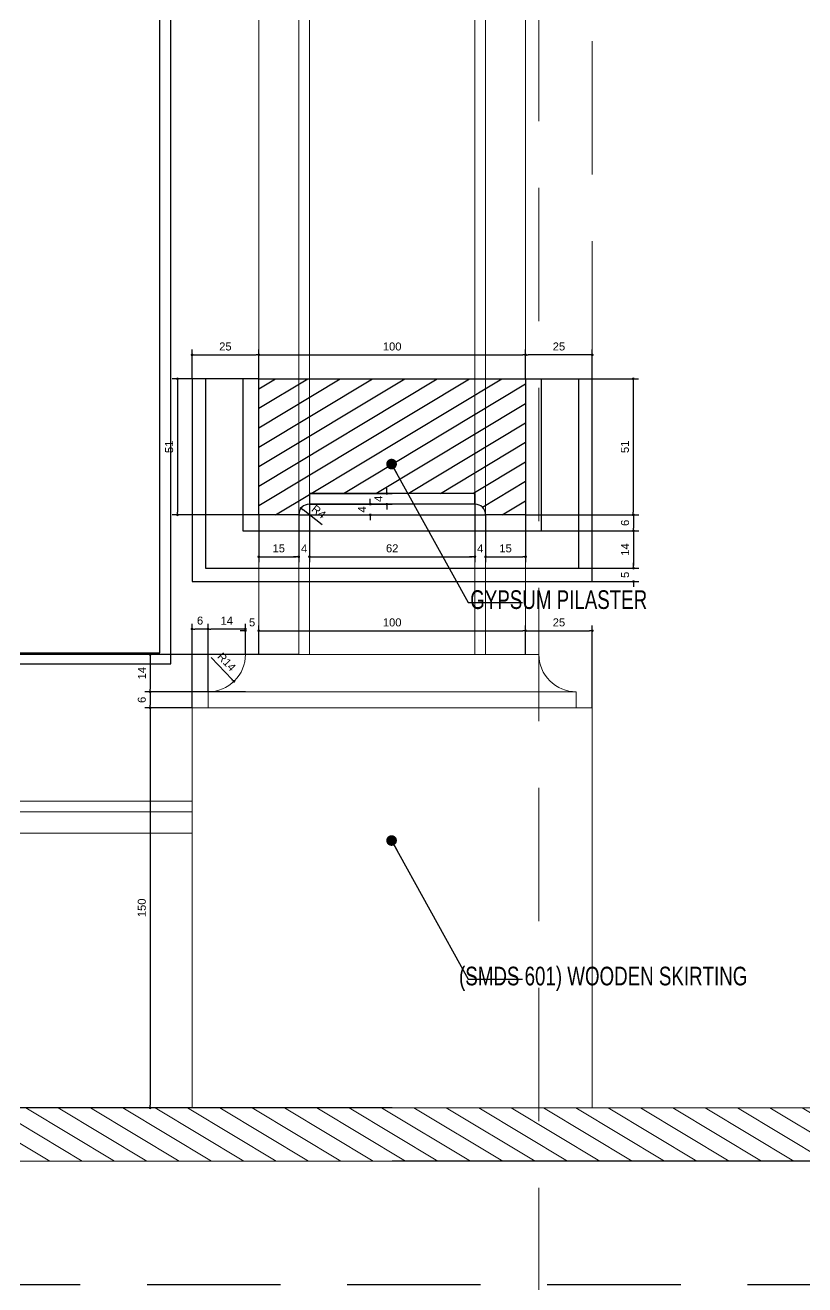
# Model space of a CAD drawing. Header units: inches. Extents: x 274057 to 444617, y 490067 to 635630.
# Drawn here: x 369298.8 to 369590.9, y 516332.9 to 516805.2 of the extents above; entities that cross this region are included whole.
import ezdxf

# ---------------------------------------------------------------- set-up
doc = ezdxf.new("R2010")
doc.units = ezdxf.units.IN
doc.header["$MEASUREMENT"] = 0
doc.linetypes.add('HIDDEN', pattern=[0.375, 0.25, -0.125])
for name, color, linetype in [('CQ centerline', 8, 'Continuous'), ('CQ Grg Gypsum', 41, 'Continuous'), ('CQ section wall', 3, 'Continuous'), ('CQ Sheet text', 3, 'Continuous'), ('CQ SPOT DETAIL DIMENSION', 9, 'Continuous'), ('CQ spot detail elevation', 1, 'Continuous'), ('CQ SPOT DETAILS', 40, 'Continuous'), ('CQ wall section', 5, 'Continuous'), ('CQ Wood plan', 23, 'Continuous'), ('CQ Wood Section', 60, 'Continuous'), ('CQ wood skirting plan', 34, 'Continuous'), ('WOOD 01', 34, 'Continuous')]:
    doc.layers.add(name, color=color, linetype=linetype)
for name, color, linetype, lineweight in [('CQ Gypsum Hatch', 8, 'Continuous', 20), ('CQ Section Flooring fin.', 6, 'Continuous', 0), ('CQ Wood', 30, 'Continuous', 0)]:
    doc.layers.add(name, color=color, linetype=linetype, lineweight=lineweight)
doc.styles.add('DIM 50', font='romans.shx', dxfattribs={"width": 0.75, "height": 100})
doc.styles.get("Standard").update_dxf_attribs({"font": 'arial.ttf'})
doc.dimstyles.new('chester 10', dxfattribs={"dimscale": 0.1, "dimtxt": 150, "dimasz": 50, "dimexe": 100, "dimexo": 0, "dimgap": 80, "dimtad": 1, "dimdec": 0, "dimzin": 0, "dimdsep": 46, "dimtxsty": 'Standard', "dimblk": 'DOT', "dimcen": 100, "dimclrd": 1, "dimclre": 1, "dimclrt": 3, "dimadec": 0, "dimazin": 0, "dimtfac": 1, "dimtdec": 0, "dimtofl": 0, "dimtmove": 0, "dimatfit": 3, "dimfxl": 1, "dimtolj": 1, "dimtzin": 0, "dimlwd": -1, "dimarcsym": 0})
doc.dimstyles.new('CQ 2', dxfattribs={"dimscale": 0.02, "dimtxt": 150, "dimasz": 50, "dimexe": 100, "dimexo": 0, "dimgap": 80, "dimtad": 1, "dimdec": 0, "dimzin": 0, "dimdsep": 46, "dimtxsty": 'Standard', "dimblk": 'DOT', "dimcen": 100, "dimclrd": 1, "dimclre": 1, "dimclrt": 3, "dimadec": 0, "dimazin": 0, "dimtfac": 1, "dimtdec": 0, "dimtofl": 0, "dimtmove": 0, "dimatfit": 3, "dimfxl": 1, "dimtolj": 1, "dimtzin": 0, "dimlwd": -1, "dimarcsym": 0})
doc.dimstyles.get("Standard").update_dxf_attribs({"dimtxt": 0.18, "dimasz": 0.18, "dimexe": 0.18, "dimexo": 0.0625, "dimgap": 0.09, "dimtad": 0, "dimtih": 1, "dimtoh": 1, "dimdec": 4, "dimzin": 0, "dimdsep": 46, "dimtxsty": 'Standard', "dimcen": 0.09, "dimadec": 0, "dimazin": 0, "dimtfac": 1, "dimtdec": 4, "dimtofl": 0, "dimtmove": 0, "dimatfit": 3, "dimfxl": 1, "dimtolj": 1, "dimtzin": 0, "dimarcsym": 0})

# ---------------------------------------------------------------- blocks, each defined once
blk = doc.blocks.new('ff15 section c and d')
at = {"layer": 'CQ Gypsum Hatch'}
h = blk.add_hatch(dxfattribs=at)
h.set_pattern_fill('ANSI31', color=256, scale=50, angle=-13.971423)
h.paths.add_polyline_path([(351925.36, 516379.28), (358425.36, 516379.28), (358425.36, 516399.28), (351925.36, 516399.28)])
at = {"layer": 'CQ Section Flooring fin.'}
for p, q in [((358425.36, 516399.28, -0.03), (351925.36, 516399.28, -0.02)), ((358425.36, 516379.28, -0.03), (351925.36, 516379.28, -0.02))]:
    blk.add_line(p, q, dxfattribs=at)
blk = doc.blocks.new('ff-15 arch opening')
at = {"layer": 'CQ Grg Gypsum', "lineweight": 0, "ltscale": 5}
for p, q in [((375721.88, 512432.54, 0), (375721.88, 514762.54, 0)), ((375736.88, 512432.54, 0), (375736.88, 514762.54, 0)), ((375740.88, 512432.54, 0), (375740.88, 514762.54, 0)), ((375802.88, 512432.54, 0), (375802.88, 514762.54, 0)), ((375806.88, 512432.54, 0), (375806.88, 514762.54, 0)), ((375821.88, 512432.54, 0), (375821.88, 514762.54, 0))]:
    blk.add_line(p, q, dxfattribs=at)
at = {"layer": 'CQ section wall', "color": 8, "linetype": 'HIDDEN', "lineweight": 0, "ltscale": 200, "elevation": -0.01}
for points in [[(377876.88, 512132.54), (377876.88, 514782.54), (375826.88, 514782.54), (375826.88, 512132.54)], [(377856.88, 512282.54), (377856.88, 514762.54), (375846.88, 514762.54), (375846.88, 512282.54)]]:
    blk.add_lwpolyline(points, dxfattribs=at)
at = {"layer": 'CQ Wood', "lineweight": 0, "ltscale": 5}
for p, q in [((375840.88, 512418.54, 0), (375702.88, 512418.54, 0)), ((375846.88, 512412.54, 0), (375696.88, 512412.54, 0))]:
    blk.add_line(p, q, dxfattribs=at)
at = {"layer": 'CQ Wood', "lineweight": 0, "ltscale": 5, "elevation": 0}
for points in [[(375716.88, 512432.54, -0.414214), (375702.88, 512418.54), (375702.88, 512412.54)], [(375826.88, 512432.54, 0.414214), (375840.88, 512418.54), (375840.88, 512412.54)]]:
    blk.add_lwpolyline(points, format="xyb", dxfattribs=at)
for points in [[(375716.88, 512432.54), (375826.88, 512432.54)], [(375846.88, 512412.54), (375846.88, 512412.54), (375846.88, 512262.54), (375696.88, 512262.54), (375696.88, 512412.54)]]:
    blk.add_lwpolyline(points, dxfattribs=at)
blk = doc.blocks.new('arch molding plan')
at = {"layer": 'CQ centerline'}
h = blk.add_hatch(dxfattribs=at)
h.set_pattern_fill('ANSI31', color=256, scale=50, angle=-13.9714, style=0)
h.set_pattern_definition([(31.0285767, (-11871.719, 16696.3715), (-3.22165956, 5.35568947), [])])
edge = h.paths.add_edge_path()
edge.add_line((364371.74, 530406.52), (364384.24, 530406.52))
edge.add_line((364384.24, 530406.52), (364459.24, 530406.52))
edge.add_line((364459.24, 530406.52), (364471.74, 530406.52))
edge.add_line((364471.74, 530406.52), (364471.74, 530355.52))
edge.add_line((364471.74, 530355.52), (364456.74, 530355.52))
edge.add_arc((364452.74, 530355.52), 4, 0.0003, 89.9993)
edge.add_line((364452.74, 530359.52), (364452.74, 530363.52))
edge.add_line((364452.74, 530363.52), (364390.74, 530363.52))
edge.add_line((364390.74, 530363.52), (364390.74, 530359.52))
edge.add_arc((364390.74, 530355.52), 4, 90.0007, 180.0001)
edge.add_line((364386.74, 530355.52), (364371.74, 530355.52))
edge.add_line((364371.74, 530355.52), (364371.74, 530406.52))
for p, q in [((364452.74, 530359.52, 0), (364390.74, 530359.52, 0)), ((364386.74, 530355.52, 0), (364456.74, 530355.52, 0))]:
    blk.add_line(p, q, dxfattribs=at)
at = {"layer": 'CQ Wood Section', "ltscale": 1000, "elevation": 0}
blk.add_lwpolyline([(364371.74, 530406.52), (364384.24, 530406.52), (364384.24, 530406.52), (364459.24, 530406.52), (364459.24, 530406.52), (364471.74, 530406.52), (364471.74, 530355.52), (364456.74, 530355.52, 0.414209), (364452.74, 530359.52), (364452.74, 530363.52), (364390.74, 530363.52), (364390.74, 530359.52, 0.414211), (364386.74, 530355.52), (364371.74, 530355.52), (364371.74, 530406.52)], format="xyb", dxfattribs=at)
at = {"layer": 'CQ wood skirting plan', "elevation": 0}
for points in [[(364346.74, 530406.52), (364346.74, 530330.52), (364496.74, 530330.52), (364496.74, 530406.52)], [(364351.74, 530406.52), (364351.74, 530335.52), (364491.74, 530335.52), (364491.74, 530406.52)], [(364365.74, 530406.52), (364365.74, 530349.52), (364477.74, 530349.52), (364477.74, 530406.52)]]:
    blk.add_lwpolyline(points, dxfattribs=at)
blk = doc.blocks.new('_Dot')
at = {"color": 0, "linetype": 'ByBlock', "lineweight": -2}
blk.add_line((-0.5, 0), (-1, 0), dxfattribs=at)
at = {"color": 0, "linetype": 'ByBlock', "const_width": 0.5}
blk.add_lwpolyline([(-0.25, 0, 1), (0.25, 0, 1)], format="xyb", close=True, dxfattribs=at)
blk = doc.blocks.new('*D403')
at = {"layer": 'CQ SPOT DETAIL DIMENSION', "color": 1, "lineweight": -2, "transparency": 16777216}
for p, q in [((369386.28, 516672.63), (369353.84, 516672.63)), ((369386.28, 516621.63), (369353.84, 516621.63))]:
    blk.add_line(p, q, dxfattribs=at)
at = {"layer": 'CQ SPOT DETAIL DIMENSION', "color": 1, "transparency": 16777216}
blk.add_line((369355.84, 516671.63), (369355.84, 516622.63), dxfattribs=at)
at = {"layer": 'Defpoints', "color": 0, "transparency": 16777216}
for p in [(369386.28, 516672.63, -0.02), (369355.84, 516621.63), (369386.28, 516621.63, -0.02)]:
    blk.add_point(p, dxfattribs=at)
at = {"layer": 'CQ SPOT DETAIL DIMENSION', "color": 1, "transparency": 16777216}
for p, rotation in [((369355.84, 516672.63), 90), ((369355.84, 516621.63), 270)]:
    blk.add_blockref('_Dot', p, dxfattribs=dict(at, rotation=rotation))
at = {"layer": 'CQ SPOT DETAIL DIMENSION', "color": 3, "transparency": 16777216, "insert": (369352.7, 516647.13), "char_height": 3, "attachment_point": 5, "rotation": 90}
blk.add_mtext('\\A1;51', dxfattribs=at)
blk = doc.blocks.new('*D404')
at = {"layer": 'CQ SPOT DETAIL DIMENSION', "color": 1, "lineweight": -2, "transparency": 16777216}
for p, q in [((369386.28, 516672.63), (369386.28, 516683.61)), ((369486.28, 516672.63), (369486.28, 516683.61))]:
    blk.add_line(p, q, dxfattribs=at)
at = {"layer": 'CQ SPOT DETAIL DIMENSION', "color": 1, "transparency": 16777216}
blk.add_line((369387.28, 516681.61), (369485.28, 516681.61), dxfattribs=at)
at = {"layer": 'Defpoints', "color": 0, "transparency": 16777216}
for p in [(369486.28, 516681.61), (369386.28, 516672.63), (369486.28, 516672.63, -0.02)]:
    blk.add_point(p, dxfattribs=at)
at = {"layer": 'CQ SPOT DETAIL DIMENSION', "color": 1, "transparency": 16777216, "rotation": 180}
blk.add_blockref('_Dot', (369386.28, 516681.61), dxfattribs=at)
at = {"layer": 'CQ SPOT DETAIL DIMENSION', "color": 1, "transparency": 16777216}
blk.add_blockref('_Dot', (369486.28, 516681.61), dxfattribs=at)
at = {"layer": 'CQ SPOT DETAIL DIMENSION', "color": 3, "transparency": 16777216, "insert": (369436.28, 516684.74), "char_height": 3, "attachment_point": 5}
blk.add_mtext('\\A1;100', dxfattribs=at)
blk = doc.blocks.new('*D405')
at = {"layer": 'CQ SPOT DETAIL DIMENSION', "color": 1, "lineweight": -2, "transparency": 16777216}
for p, q in [((369486.28, 516672.63), (369486.28, 516683.61)), ((369511.28, 516672.63), (369511.28, 516683.61))]:
    blk.add_line(p, q, dxfattribs=at)
at = {"layer": 'CQ SPOT DETAIL DIMENSION', "color": 1, "transparency": 16777216}
blk.add_line((369510.28, 516681.61), (369487.28, 516681.61), dxfattribs=at)
at = {"layer": 'Defpoints', "color": 0, "transparency": 16777216}
for p in [(369486.28, 516681.61), (369486.28, 516672.63, -0.02), (369511.28, 516672.63, -0.02)]:
    blk.add_point(p, dxfattribs=at)
at = {"layer": 'CQ SPOT DETAIL DIMENSION', "color": 1, "transparency": 16777216, "rotation": 180}
blk.add_blockref('_Dot', (369486.28, 516681.61), dxfattribs=at)
at = {"layer": 'CQ SPOT DETAIL DIMENSION', "color": 1, "transparency": 16777216}
blk.add_blockref('_Dot', (369511.28, 516681.61), dxfattribs=at)
at = {"layer": 'CQ SPOT DETAIL DIMENSION', "color": 3, "transparency": 16777216, "insert": (369498.78, 516684.74), "char_height": 3, "attachment_point": 5}
blk.add_mtext('\\A1;25', dxfattribs=at)
blk = doc.blocks.new('*D406')
at = {"layer": 'CQ SPOT DETAIL DIMENSION', "color": 1, "lineweight": -2, "transparency": 16777216}
for p, q in [((369361.28, 516672.63), (369361.28, 516683.61)), ((369386.28, 516672.63), (369386.28, 516683.61))]:
    blk.add_line(p, q, dxfattribs=at)
at = {"layer": 'CQ SPOT DETAIL DIMENSION', "color": 1, "transparency": 16777216}
blk.add_line((369362.28, 516681.61), (369385.28, 516681.61), dxfattribs=at)
at = {"layer": 'Defpoints', "color": 0, "transparency": 16777216}
for p in [(369386.28, 516681.61), (369361.28, 516672.63), (369386.28, 516672.63, -0.02)]:
    blk.add_point(p, dxfattribs=at)
at = {"layer": 'CQ SPOT DETAIL DIMENSION', "color": 1, "transparency": 16777216, "rotation": 180}
blk.add_blockref('_Dot', (369361.28, 516681.61), dxfattribs=at)
at = {"layer": 'CQ SPOT DETAIL DIMENSION', "color": 1, "transparency": 16777216}
blk.add_blockref('_Dot', (369386.28, 516681.61), dxfattribs=at)
at = {"layer": 'CQ SPOT DETAIL DIMENSION', "color": 3, "transparency": 16777216, "insert": (369373.78, 516684.74), "char_height": 3, "attachment_point": 5}
blk.add_mtext('\\A1;25', dxfattribs=at)
blk = doc.blocks.new('*D407')
at = {"layer": 'CQ SPOT DETAIL DIMENSION', "color": 1, "lineweight": -2, "transparency": 16777216}
for p, q in [((369486.28, 516672.63), (369528.65, 516672.63)), ((369486.28, 516621.63), (369528.65, 516621.63))]:
    blk.add_line(p, q, dxfattribs=at)
at = {"layer": 'CQ SPOT DETAIL DIMENSION', "color": 1, "transparency": 16777216}
blk.add_line((369526.65, 516671.63), (369526.65, 516622.63), dxfattribs=at)
at = {"layer": 'Defpoints', "color": 0, "transparency": 16777216}
for p in [(369486.28, 516672.63), (369486.28, 516621.63, -0.02), (369526.65, 516621.63)]:
    blk.add_point(p, dxfattribs=at)
at = {"layer": 'CQ SPOT DETAIL DIMENSION', "color": 1, "transparency": 16777216}
for p, rotation in [((369526.65, 516672.63), 90), ((369526.65, 516621.63), 270)]:
    blk.add_blockref('_Dot', p, dxfattribs=dict(at, rotation=rotation))
at = {"layer": 'CQ SPOT DETAIL DIMENSION', "color": 3, "transparency": 16777216, "insert": (369523.52, 516647.13), "char_height": 3, "attachment_point": 5, "rotation": 90}
blk.add_mtext('\\A1;51', dxfattribs=at)
blk = doc.blocks.new('*D408')
at = {"layer": 'CQ SPOT DETAIL DIMENSION', "color": 1, "lineweight": -2, "transparency": 16777216}
for p, q in [((369486.28, 516621.63), (369528.69, 516621.63)), ((369486.28, 516615.63), (369528.69, 516615.63))]:
    blk.add_line(p, q, dxfattribs=at)
at = {"layer": 'CQ SPOT DETAIL DIMENSION', "color": 1, "transparency": 16777216}
blk.add_line((369526.69, 516620.63), (369526.69, 516616.63), dxfattribs=at)
at = {"layer": 'Defpoints', "color": 0, "transparency": 16777216}
for p in [(369486.28, 516621.63), (369486.28, 516615.63, -0.02), (369526.69, 516615.63)]:
    blk.add_point(p, dxfattribs=at)
at = {"layer": 'CQ SPOT DETAIL DIMENSION', "color": 1, "transparency": 16777216}
for p, rotation in [((369526.69, 516621.63), 90), ((369526.69, 516615.63), 270)]:
    blk.add_blockref('_Dot', p, dxfattribs=dict(at, rotation=rotation))
at = {"layer": 'CQ SPOT DETAIL DIMENSION', "color": 3, "transparency": 16777216, "insert": (369523.56, 516618.63), "char_height": 3, "attachment_point": 5, "rotation": 90}
blk.add_mtext('\\A1;6', dxfattribs=at)
blk = doc.blocks.new('*D409')
at = {"layer": 'CQ SPOT DETAIL DIMENSION', "color": 1, "lineweight": -2, "transparency": 16777216}
for p, q in [((369486.28, 516615.63), (369528.69, 516615.63)), ((369506.28, 516601.63), (369528.69, 516601.63))]:
    blk.add_line(p, q, dxfattribs=at)
at = {"layer": 'CQ SPOT DETAIL DIMENSION', "color": 1, "transparency": 16777216}
blk.add_line((369526.69, 516614.63), (369526.69, 516602.63), dxfattribs=at)
at = {"layer": 'Defpoints', "color": 0, "transparency": 16777216}
for p in [(369486.28, 516615.63, -0.02), (369506.28, 516601.63, -0.02), (369526.69, 516601.63)]:
    blk.add_point(p, dxfattribs=at)
at = {"layer": 'CQ SPOT DETAIL DIMENSION', "color": 1, "transparency": 16777216}
for p, rotation in [((369526.69, 516615.63), 90), ((369526.69, 516601.63), 270)]:
    blk.add_blockref('_Dot', p, dxfattribs=dict(at, rotation=rotation))
at = {"layer": 'CQ SPOT DETAIL DIMENSION', "color": 3, "transparency": 16777216, "insert": (369523.58, 516608.63), "char_height": 3, "attachment_point": 5, "rotation": 90}
blk.add_mtext('\\A1;14', dxfattribs=at)
blk = doc.blocks.new('*D410')
at = {"layer": 'CQ SPOT DETAIL DIMENSION', "color": 1, "lineweight": -2, "transparency": 16777216}
for p, q in [((369506.28, 516601.63), (369528.69, 516601.63)), ((369511.28, 516596.63), (369528.69, 516596.63))]:
    blk.add_line(p, q, dxfattribs=at)
at = {"layer": 'CQ SPOT DETAIL DIMENSION', "color": 1, "transparency": 16777216}
for p, q in [((369526.69, 516602.63), (369526.69, 516603.63)), ((369526.69, 516595.63), (369526.69, 516594.63))]:
    blk.add_line(p, q, dxfattribs=at)
at = {"layer": 'Defpoints', "color": 0, "transparency": 16777216}
for p in [(369506.28, 516601.63, -0.02), (369511.28, 516596.63, -0.02), (369526.69, 516596.63)]:
    blk.add_point(p, dxfattribs=at)
at = {"layer": 'CQ SPOT DETAIL DIMENSION', "color": 1, "transparency": 16777216}
for p, rotation in [((369526.69, 516601.63), 270), ((369526.69, 516596.63), 90)]:
    blk.add_blockref('_Dot', p, dxfattribs=dict(at, rotation=rotation))
at = {"layer": 'CQ SPOT DETAIL DIMENSION', "color": 3, "transparency": 16777216, "insert": (369523.56, 516599.13), "char_height": 3, "attachment_point": 5, "rotation": 90}
blk.add_mtext('\\A1;5', dxfattribs=at)
blk = doc.blocks.new('*D411')
at = {"layer": 'CQ SPOT DETAIL DIMENSION', "color": 1, "lineweight": -2, "transparency": 16777216}
for p, q in [((369381.28, 516569.28), (369343.58, 516569.28)), ((369381.28, 516555.28), (369343.58, 516555.28))]:
    blk.add_line(p, q, dxfattribs=at)
at = {"layer": 'CQ SPOT DETAIL DIMENSION', "color": 1, "transparency": 16777216}
blk.add_line((369345.58, 516568.28), (369345.58, 516556.28), dxfattribs=at)
at = {"layer": 'Defpoints', "color": 0, "transparency": 16777216}
for p in [(369381.28, 516569.28, -0.02), (369345.58, 516555.28), (369381.28, 516555.28, -0.02)]:
    blk.add_point(p, dxfattribs=at)
at = {"layer": 'CQ SPOT DETAIL DIMENSION', "color": 1, "transparency": 16777216}
for p, rotation in [((369345.58, 516569.28), 90), ((369345.58, 516555.28), 270)]:
    blk.add_blockref('_Dot', p, dxfattribs=dict(at, rotation=rotation))
at = {"layer": 'CQ SPOT DETAIL DIMENSION', "color": 3, "transparency": 16777216, "insert": (369342.47, 516562.28), "char_height": 3, "attachment_point": 5, "rotation": 90}
blk.add_mtext('\\A1;14', dxfattribs=at)
blk = doc.blocks.new('*D412')
at = {"layer": 'CQ SPOT DETAIL DIMENSION', "color": 1, "lineweight": -2, "transparency": 16777216}
for p, q in [((369381.28, 516555.28), (369343.58, 516555.28)), ((369361.28, 516549.28), (369343.58, 516549.28))]:
    blk.add_line(p, q, dxfattribs=at)
at = {"layer": 'CQ SPOT DETAIL DIMENSION', "color": 1, "transparency": 16777216}
blk.add_line((369345.58, 516554.28), (369345.58, 516550.28), dxfattribs=at)
at = {"layer": 'Defpoints', "color": 0, "transparency": 16777216}
for p in [(369381.28, 516555.28, -0.02), (369345.58, 516549.28), (369361.28, 516549.28, -0.02)]:
    blk.add_point(p, dxfattribs=at)
at = {"layer": 'CQ SPOT DETAIL DIMENSION', "color": 1, "transparency": 16777216}
for p, rotation in [((369345.58, 516555.28), 90), ((369345.58, 516549.28), 270)]:
    blk.add_blockref('_Dot', p, dxfattribs=dict(at, rotation=rotation))
at = {"layer": 'CQ SPOT DETAIL DIMENSION', "color": 3, "transparency": 16777216, "insert": (369342.45, 516552.28), "char_height": 3, "attachment_point": 5, "rotation": 90}
blk.add_mtext('\\A1;6', dxfattribs=at)
blk = doc.blocks.new('*D413')
at = {"layer": 'CQ SPOT DETAIL DIMENSION', "color": 1, "lineweight": -2, "transparency": 16777216}
for p, q in [((369361.28, 516549.28), (369343.58, 516549.28)), ((369361.28, 516399.28), (369343.58, 516399.28))]:
    blk.add_line(p, q, dxfattribs=at)
at = {"layer": 'CQ SPOT DETAIL DIMENSION', "color": 1, "transparency": 16777216}
blk.add_line((369345.58, 516548.28), (369345.58, 516400.28), dxfattribs=at)
at = {"layer": 'Defpoints', "color": 0, "transparency": 16777216}
for p in [(369361.28, 516549.28, -0.02), (369345.58, 516399.28), (369361.28, 516399.28, -0.02)]:
    blk.add_point(p, dxfattribs=at)
at = {"layer": 'CQ SPOT DETAIL DIMENSION', "color": 1, "transparency": 16777216}
for p, rotation in [((369345.58, 516549.28), 90), ((369345.58, 516399.28), 270)]:
    blk.add_blockref('_Dot', p, dxfattribs=dict(at, rotation=rotation))
at = {"layer": 'CQ SPOT DETAIL DIMENSION', "color": 3, "transparency": 16777216, "insert": (369342.45, 516474.28), "char_height": 3, "attachment_point": 5, "rotation": 90}
blk.add_mtext('\\A1;150', dxfattribs=at)
blk = doc.blocks.new('*D414')
at = {"layer": 'CQ SPOT DETAIL DIMENSION', "color": 1, "lineweight": -2, "transparency": 16777216}
for p, q in [((369381.28, 516569.28), (369381.28, 516580.18)), ((369386.28, 516569.28), (369386.28, 516580.18))]:
    blk.add_line(p, q, dxfattribs=at)
at = {"layer": 'CQ SPOT DETAIL DIMENSION', "color": 1, "transparency": 16777216}
for p, q in [((369380.28, 516578.18), (369379.28, 516578.18)), ((369387.28, 516578.18), (369388.28, 516578.18))]:
    blk.add_line(p, q, dxfattribs=at)
at = {"layer": 'Defpoints', "color": 0, "transparency": 16777216}
for p in [(369381.28, 516578.18), (369381.28, 516569.28), (369386.28, 516569.28, -0.02)]:
    blk.add_point(p, dxfattribs=at)
at = {"layer": 'CQ SPOT DETAIL DIMENSION', "color": 1, "transparency": 16777216}
blk.add_blockref('_Dot', (369381.28, 516578.18), dxfattribs=at)
at = {"layer": 'CQ SPOT DETAIL DIMENSION', "color": 1, "transparency": 16777216, "rotation": 180}
blk.add_blockref('_Dot', (369386.28, 516578.18), dxfattribs=at)
at = {"layer": 'CQ SPOT DETAIL DIMENSION', "color": 3, "transparency": 16777216, "insert": (369383.78, 516581.3), "char_height": 3, "attachment_point": 5}
blk.add_mtext('\\A1;5', dxfattribs=at)
blk = doc.blocks.new('*D415')
at = {"layer": 'CQ SPOT DETAIL DIMENSION', "color": 1, "lineweight": -2, "transparency": 16777216}
for p, q in [((369367.28, 516555.28), (369367.28, 516580.82)), ((369381.28, 516569.28), (369381.28, 516580.82))]:
    blk.add_line(p, q, dxfattribs=at)
at = {"layer": 'CQ SPOT DETAIL DIMENSION', "color": 1, "transparency": 16777216}
blk.add_line((369380.28, 516578.82), (369368.28, 516578.82), dxfattribs=at)
at = {"layer": 'Defpoints', "color": 0, "transparency": 16777216}
for p in [(369367.28, 516578.82), (369381.28, 516569.28), (369367.28, 516555.28, -0.02)]:
    blk.add_point(p, dxfattribs=at)
at = {"layer": 'CQ SPOT DETAIL DIMENSION', "color": 1, "transparency": 16777216, "rotation": 180}
blk.add_blockref('_Dot', (369367.28, 516578.82), dxfattribs=at)
at = {"layer": 'CQ SPOT DETAIL DIMENSION', "color": 1, "transparency": 16777216}
blk.add_blockref('_Dot', (369381.28, 516578.82), dxfattribs=at)
at = {"layer": 'CQ SPOT DETAIL DIMENSION', "color": 3, "transparency": 16777216, "insert": (369374.28, 516581.93), "char_height": 3, "attachment_point": 5}
blk.add_mtext('\\A1;14', dxfattribs=at)
blk = doc.blocks.new('*D416')
at = {"layer": 'CQ SPOT DETAIL DIMENSION', "color": 1, "lineweight": -2, "transparency": 16777216}
for p, q in [((369361.28, 516549.28), (369361.28, 516580.82)), ((369367.28, 516555.28), (369367.28, 516580.82))]:
    blk.add_line(p, q, dxfattribs=at)
at = {"layer": 'CQ SPOT DETAIL DIMENSION', "color": 1, "transparency": 16777216}
blk.add_line((369366.28, 516578.82), (369362.28, 516578.82), dxfattribs=at)
at = {"layer": 'Defpoints', "color": 0, "transparency": 16777216}
for p in [(369361.28, 516578.82), (369367.28, 516555.28, -0.02), (369361.28, 516549.28, -0.02)]:
    blk.add_point(p, dxfattribs=at)
at = {"layer": 'CQ SPOT DETAIL DIMENSION', "color": 1, "transparency": 16777216, "rotation": 180}
blk.add_blockref('_Dot', (369361.28, 516578.82), dxfattribs=at)
at = {"layer": 'CQ SPOT DETAIL DIMENSION', "color": 1, "transparency": 16777216}
blk.add_blockref('_Dot', (369367.28, 516578.82), dxfattribs=at)
at = {"layer": 'CQ SPOT DETAIL DIMENSION', "color": 3, "transparency": 16777216, "insert": (369364.28, 516581.95), "char_height": 3, "attachment_point": 5}
blk.add_mtext('\\A1;6', dxfattribs=at)
blk = doc.blocks.new('*D417')
at = {"layer": 'CQ SPOT DETAIL DIMENSION', "color": 1, "lineweight": -2, "transparency": 16777216}
for p, q in [((369386.28, 516621.63), (369386.28, 516603.92)), ((369401.28, 516621.63), (369401.28, 516603.92))]:
    blk.add_line(p, q, dxfattribs=at)
at = {"layer": 'CQ SPOT DETAIL DIMENSION', "color": 1, "transparency": 16777216}
blk.add_line((369387.28, 516605.92), (369400.28, 516605.92), dxfattribs=at)
at = {"layer": 'Defpoints', "color": 0, "transparency": 16777216}
for p in [(369386.28, 516621.63), (369401.28, 516621.63, -0.02), (369401.28, 516605.92)]:
    blk.add_point(p, dxfattribs=at)
at = {"layer": 'CQ SPOT DETAIL DIMENSION', "color": 1, "transparency": 16777216, "rotation": 180}
blk.add_blockref('_Dot', (369386.28, 516605.92), dxfattribs=at)
at = {"layer": 'CQ SPOT DETAIL DIMENSION', "color": 1, "transparency": 16777216}
blk.add_blockref('_Dot', (369401.28, 516605.92), dxfattribs=at)
at = {"layer": 'CQ SPOT DETAIL DIMENSION', "color": 3, "transparency": 16777216, "insert": (369393.78, 516609.05), "char_height": 3, "attachment_point": 5}
blk.add_mtext('\\A1;15', dxfattribs=at)
blk = doc.blocks.new('*D418')
at = {"layer": 'CQ SPOT DETAIL DIMENSION', "color": 1, "lineweight": -2, "transparency": 16777216}
for p, q in [((369405.28, 516625.63), (369405.28, 516603.92)), ((369401.28, 516621.63), (369401.28, 516603.92))]:
    blk.add_line(p, q, dxfattribs=at)
at = {"layer": 'CQ SPOT DETAIL DIMENSION', "color": 1, "transparency": 16777216}
for p, q in [((369400.28, 516605.92), (369399.28, 516605.92)), ((369406.28, 516605.92), (369407.28, 516605.92))]:
    blk.add_line(p, q, dxfattribs=at)
at = {"layer": 'Defpoints', "color": 0, "transparency": 16777216}
for p in [(369405.28, 516625.63, -0.02), (369401.28, 516621.63, -0.02), (369405.28, 516605.92)]:
    blk.add_point(p, dxfattribs=at)
at = {"layer": 'CQ SPOT DETAIL DIMENSION', "color": 1, "transparency": 16777216}
blk.add_blockref('_Dot', (369401.28, 516605.92), dxfattribs=at)
at = {"layer": 'CQ SPOT DETAIL DIMENSION', "color": 1, "transparency": 16777216, "rotation": 180}
blk.add_blockref('_Dot', (369405.28, 516605.92), dxfattribs=at)
at = {"layer": 'CQ SPOT DETAIL DIMENSION', "color": 3, "transparency": 16777216, "insert": (369403.28, 516609.02), "char_height": 3, "attachment_point": 5}
blk.add_mtext('\\A1;4', dxfattribs=at)
blk = doc.blocks.new('*D419')
at = {"layer": 'CQ SPOT DETAIL DIMENSION', "color": 1, "lineweight": -2, "transparency": 16777216}
for p, q in [((369467.28, 516629.63), (369467.28, 516603.92)), ((369405.28, 516625.63), (369405.28, 516603.92))]:
    blk.add_line(p, q, dxfattribs=at)
at = {"layer": 'CQ SPOT DETAIL DIMENSION', "color": 1, "transparency": 16777216}
blk.add_line((369406.28, 516605.92), (369466.28, 516605.92), dxfattribs=at)
at = {"layer": 'Defpoints', "color": 0, "transparency": 16777216}
for p in [(369467.28, 516629.63, -0.02), (369405.28, 516625.63, -0.02), (369467.28, 516605.92)]:
    blk.add_point(p, dxfattribs=at)
at = {"layer": 'CQ SPOT DETAIL DIMENSION', "color": 1, "transparency": 16777216, "rotation": 180}
blk.add_blockref('_Dot', (369405.28, 516605.92), dxfattribs=at)
at = {"layer": 'CQ SPOT DETAIL DIMENSION', "color": 1, "transparency": 16777216}
blk.add_blockref('_Dot', (369467.28, 516605.92), dxfattribs=at)
at = {"layer": 'CQ SPOT DETAIL DIMENSION', "color": 3, "transparency": 16777216, "insert": (369436.28, 516609.05), "char_height": 3, "attachment_point": 5}
blk.add_mtext('\\A1;62', dxfattribs=at)
blk = doc.blocks.new('*D420')
at = {"layer": 'CQ SPOT DETAIL DIMENSION', "color": 1, "lineweight": -2, "transparency": 16777216}
for p, q in [((369467.28, 516629.63), (369467.28, 516603.92)), ((369471.28, 516621.66), (369471.28, 516603.92))]:
    blk.add_line(p, q, dxfattribs=at)
at = {"layer": 'CQ SPOT DETAIL DIMENSION', "color": 1, "transparency": 16777216}
for p, q in [((369466.28, 516605.92), (369465.28, 516605.92)), ((369472.28, 516605.92), (369473.28, 516605.92))]:
    blk.add_line(p, q, dxfattribs=at)
at = {"layer": 'Defpoints', "color": 0, "transparency": 16777216}
for p in [(369467.28, 516629.63, -0.02), (369471.28, 516621.66, -0.02), (369471.28, 516605.92)]:
    blk.add_point(p, dxfattribs=at)
at = {"layer": 'CQ SPOT DETAIL DIMENSION', "color": 1, "transparency": 16777216}
blk.add_blockref('_Dot', (369467.28, 516605.92), dxfattribs=at)
at = {"layer": 'CQ SPOT DETAIL DIMENSION', "color": 1, "transparency": 16777216, "rotation": 180}
blk.add_blockref('_Dot', (369471.28, 516605.92), dxfattribs=at)
at = {"layer": 'CQ SPOT DETAIL DIMENSION', "color": 3, "transparency": 16777216, "insert": (369469.28, 516609.02), "char_height": 3, "attachment_point": 5}
blk.add_mtext('\\A1;4', dxfattribs=at)
blk = doc.blocks.new('*D421')
at = {"layer": 'CQ SPOT DETAIL DIMENSION', "color": 1, "lineweight": -2, "transparency": 16777216}
for p, q in [((369471.28, 516621.66), (369471.28, 516603.92)), ((369486.28, 516621.63), (369486.28, 516603.92))]:
    blk.add_line(p, q, dxfattribs=at)
at = {"layer": 'CQ SPOT DETAIL DIMENSION', "color": 1, "transparency": 16777216}
blk.add_line((369472.28, 516605.92), (369485.28, 516605.92), dxfattribs=at)
at = {"layer": 'Defpoints', "color": 0, "transparency": 16777216}
for p in [(369471.28, 516621.66, -0.02), (369486.28, 516621.63), (369486.28, 516605.92)]:
    blk.add_point(p, dxfattribs=at)
at = {"layer": 'CQ SPOT DETAIL DIMENSION', "color": 1, "transparency": 16777216, "rotation": 180}
blk.add_blockref('_Dot', (369471.28, 516605.92), dxfattribs=at)
at = {"layer": 'CQ SPOT DETAIL DIMENSION', "color": 1, "transparency": 16777216}
blk.add_blockref('_Dot', (369486.28, 516605.92), dxfattribs=at)
at = {"layer": 'CQ SPOT DETAIL DIMENSION', "color": 3, "transparency": 16777216, "insert": (369478.78, 516609.05), "char_height": 3, "attachment_point": 5}
blk.add_mtext('\\A1;15', dxfattribs=at)
blk = doc.blocks.new('*D422')
at = {"layer": 'CQ SPOT DETAIL DIMENSION', "color": 1, "transparency": 16777216}
blk.add_line((369410.01, 516617.88), (369402.93, 516623.49), dxfattribs=at)
at = {"layer": 'Defpoints', "color": 0, "transparency": 16777216}
for p in [(369402.15, 516624.11, -0.02), (369405.28, 516621.63, -0.02)]:
    blk.add_point(p, dxfattribs=at)
at = {"layer": 'CQ SPOT DETAIL DIMENSION', "color": 1, "transparency": 16777216, "rotation": 141.6099243043511}
blk.add_blockref('_Dot', (369402.15, 516624.11), dxfattribs=at)
at = {"layer": 'CQ SPOT DETAIL DIMENSION', "color": 3, "transparency": 16777216, "insert": (369408.79, 516622.81), "char_height": 3, "attachment_point": 5, "rotation": 321.6099}
blk.add_mtext('\\A1;R4', dxfattribs=at)
blk = doc.blocks.new('*D423')
at = {"layer": 'CQ SPOT DETAIL DIMENSION', "color": 1, "lineweight": -2, "transparency": 16777216}
for p, q in [((369405.28, 516629.63), (369436.24, 516629.63)), ((369405.28, 516625.63), (369436.24, 516625.63))]:
    blk.add_line(p, q, dxfattribs=at)
at = {"layer": 'CQ SPOT DETAIL DIMENSION', "color": 1, "transparency": 16777216}
for p, q in [((369434.24, 516630.63), (369434.24, 516631.63)), ((369434.24, 516624.63), (369434.24, 516623.63))]:
    blk.add_line(p, q, dxfattribs=at)
at = {"layer": 'Defpoints', "color": 0, "transparency": 16777216}
for p in [(369405.28, 516629.63, -0.02), (369405.28, 516625.63, -0.02), (369434.24, 516625.63)]:
    blk.add_point(p, dxfattribs=at)
at = {"layer": 'CQ SPOT DETAIL DIMENSION', "color": 1, "transparency": 16777216}
for p, rotation in [((369434.24, 516629.63), 270), ((369434.24, 516625.63), 90)]:
    blk.add_blockref('_Dot', p, dxfattribs=dict(at, rotation=rotation))
at = {"layer": 'CQ SPOT DETAIL DIMENSION', "color": 3, "transparency": 16777216, "insert": (369431.14, 516627.63), "char_height": 3, "attachment_point": 5, "rotation": 90}
blk.add_mtext('\\A1;4', dxfattribs=at)
blk = doc.blocks.new('*D424')
at = {"layer": 'CQ SPOT DETAIL DIMENSION', "color": 1, "transparency": 16777216}
for p, q in [((369428.09, 516626.63), (369428.09, 516627.63)), ((369428.09, 516620.63), (369428.09, 516619.63))]:
    blk.add_line(p, q, dxfattribs=at)
at = {"layer": 'CQ SPOT DETAIL DIMENSION', "color": 1, "lineweight": -2, "transparency": 16777216}
for p, q in [((369425.18, 516625.63), (369430.09, 516625.63)), ((369425.18, 516621.63), (369430.09, 516621.63))]:
    blk.add_line(p, q, dxfattribs=at)
at = {"layer": 'Defpoints', "color": 0, "transparency": 16777216}
for p in [(369425.18, 516625.63), (369425.18, 516621.63, -0.02), (369428.09, 516621.63)]:
    blk.add_point(p, dxfattribs=at)
at = {"layer": 'CQ SPOT DETAIL DIMENSION', "color": 1, "transparency": 16777216}
for p, rotation in [((369428.09, 516625.63), 270), ((369428.09, 516621.63), 90)]:
    blk.add_blockref('_Dot', p, dxfattribs=dict(at, rotation=rotation))
at = {"layer": 'CQ SPOT DETAIL DIMENSION', "color": 3, "transparency": 16777216, "insert": (369424.99, 516623.63), "char_height": 3, "attachment_point": 5, "rotation": 90}
blk.add_mtext('\\A1;4', dxfattribs=at)
blk = doc.blocks.new('*D429')
at = {"layer": 'CQ SPOT DETAIL DIMENSION', "color": 1, "lineweight": -2, "transparency": 16777216}
for p, q in [((369366.28, 518899.28), (369272.24, 518899.28)), ((369401.28, 516569.28), (369272.24, 516569.28))]:
    blk.add_line(p, q, dxfattribs=at)
at = {"layer": 'CQ SPOT DETAIL DIMENSION', "color": 1, "transparency": 16777216}
blk.add_line((369282.24, 518894.28), (369282.24, 516574.28), dxfattribs=at)
at = {"layer": 'Defpoints', "color": 0, "transparency": 16777216}
for p in [(369366.28, 518899.28, -0.02), (369282.24, 516569.28), (369401.28, 516569.28, -0.02)]:
    blk.add_point(p, dxfattribs=at)
at = {"layer": 'CQ SPOT DETAIL DIMENSION', "color": 1, "transparency": 16777216, "xscale": 5, "yscale": 5, "zscale": 5}
for p, rotation in [((369282.24, 518899.28), 90), ((369282.24, 516569.28), 270)]:
    blk.add_blockref('_Dot', p, dxfattribs=dict(at, rotation=rotation))
at = {"layer": 'CQ SPOT DETAIL DIMENSION', "color": 3, "transparency": 16777216, "insert": (369266.58, 517734.28), "char_height": 15, "attachment_point": 5, "rotation": 90}
blk.add_mtext('\\A1;2330', dxfattribs=at)
blk = doc.blocks.new('*D430')
at = {"layer": 'CQ SPOT DETAIL DIMENSION', "color": 1, "lineweight": -2, "transparency": 16777216}
for p, q in [((369401.28, 516569.28), (369272.24, 516569.28)), ((369436.28, 516399.28), (369272.24, 516399.28))]:
    blk.add_line(p, q, dxfattribs=at)
at = {"layer": 'CQ SPOT DETAIL DIMENSION', "color": 1, "transparency": 16777216}
blk.add_line((369282.24, 516564.28), (369282.24, 516404.28), dxfattribs=at)
at = {"layer": 'Defpoints', "color": 0, "transparency": 16777216}
for p in [(369401.28, 516569.28, -0.02), (369282.24, 516399.28), (369436.28, 516399.28, -0.02)]:
    blk.add_point(p, dxfattribs=at)
at = {"layer": 'CQ SPOT DETAIL DIMENSION', "color": 1, "transparency": 16777216, "xscale": 5, "yscale": 5, "zscale": 5}
for p, rotation in [((369282.24, 516569.28), 90), ((369282.24, 516399.28), 270)]:
    blk.add_blockref('_Dot', p, dxfattribs=dict(at, rotation=rotation))
at = {"layer": 'CQ SPOT DETAIL DIMENSION', "color": 3, "transparency": 16777216, "insert": (369266.58, 516484.28), "char_height": 15, "attachment_point": 5, "rotation": 90}
blk.add_mtext('\\A1;170', dxfattribs=at)
blk = doc.blocks.new('*D450')
at = {"layer": 'CQ SPOT DETAIL DIMENSION', "color": 1, "transparency": 16777216}
blk.add_line((369368.42, 516568.1), (369376.27, 516559.89), dxfattribs=at)
at = {"layer": 'Defpoints', "color": 0, "transparency": 16777216}
for p in [(369367.28, 516569.28, -0.02), (369376.96, 516559.17, -0.02)]:
    blk.add_point(p, dxfattribs=at)
at = {"layer": 'CQ SPOT DETAIL DIMENSION', "color": 1, "transparency": 16777216, "rotation": 313.7448610336122}
blk.add_blockref('_Dot', (369376.96, 516559.17), dxfattribs=at)
at = {"layer": 'CQ SPOT DETAIL DIMENSION', "color": 3, "transparency": 16777216, "insert": (369374.24, 516566.5), "char_height": 3, "attachment_point": 5, "rotation": 313.7449}
blk.add_mtext('\\A1;R14', dxfattribs=at)

msp = doc.modelspace()

# ---------------------------------------------------------------- linework, layer by layer
at = {"layer": 'CQ spot detail elevation', "color": 3, "linetype": 'HIDDEN', "ltscale": 200}
msp.add_lwpolyline([(369255.69, 519190.95), (371794.41, 519190.95), (371794.41, 516332.95), (369255.69, 516332.95)], close=True, dxfattribs=at)
at = {"layer": 'CQ Wood plan', "lineweight": 0}
for p, q in [((369361.28, 516514.28, -0.02), (367822.32, 516514.28, -0.02)), ((369361.28, 516510.3, -0.02), (367822.32, 516510.3, -0.02)), ((369361.28, 516502.21, -0.02), (367822.32, 516502.21, -0.02))]:
    msp.add_line(p, q, dxfattribs=at)
at = {"layer": 'CQ Wood Section'}
msp.add_line((371596.28, 516379.28, -0.02), (369436.28, 516379.28, -0.02), dxfattribs=at)
at = {"layer": 'WOOD 01', "elevation": 0.04}
for points in [[(369353.33, 517271.27), (368850.65, 517271.27), (368850.65, 516565.79), (369353.33, 516565.79)], [(369349.21, 517267.15), (368854.77, 517267.15), (368854.77, 516569.91), (369349.21, 516569.91)]]:
    msp.add_lwpolyline(points, close=True, dxfattribs=at)

# ---------------------------------------------------------------- block references
at = {"layer": 'CQ Grg Gypsum'}
msp.add_blockref('ff-15 arch opening', (-6335.6, 4136.75, -0.02), dxfattribs=at)
at = {"layer": 'CQ wall section', "xscale": -1}
msp.add_blockref('ff15 section c and d', (725671.69, 0), dxfattribs=at)
at = {"layer": 'CQ Wood Section'}
msp.add_blockref('arch molding plan', (5014.55, -13733.89, -0.02), dxfattribs=at)

# ---------------------------------------------------------------- texts
at = {"layer": 'CQ Sheet text', "ltscale": 500, "char_height": 7, "width": 1867.3923, "attachment_point": 1, "style": 'DIM 50'}
for s, insert in [('\\pxqr;{\\fCityBlueprint|b0|i0|c2|p2;GYPSUM PILASTER}', (367664.47, 516593.34)), ('\\pxqr;{\\fCityBlueprint|b0|i0|c2|p2;(SMDS 601) WOODEN SKIRTING}', (367702, 516452.2))]:
    msp.add_mtext(s, dxfattribs=dict(at, insert=insert))

# ---------------------------------------------------------------- dimensions: what is measured, and where the dimension line sits
at = {"layer": 'CQ SPOT DETAIL DIMENSION'}
for base, p1, p2, dimstyle, picture, middle in [((369282.24, 516569.28), (369366.28, 518899.28, -0.02), (369401.28, 516569.28, -0.02), 'chester 10', '*D429', (369266.58, 517734.28)), ((369526.69, 516601.63), (369486.28, 516615.63, -0.02), (369506.28, 516601.63, -0.02), 'CQ 2', '*D409', (369523.58, 516608.63)), ((369282.24, 516399.28), (369401.28, 516569.28, -0.02), (369436.28, 516399.28, -0.02), 'chester 10', '*D430', (369266.58, 516484.28)), ((369345.58, 516549.28), (369381.28, 516555.28, -0.02), (369361.28, 516549.28, -0.02), 'CQ 2', '*D412', (369342.45, 516552.28)), ((369345.58, 516399.28), (369361.28, 516549.28, -0.02), (369361.28, 516399.28, -0.02), 'CQ 2', '*D413', (369342.45, 516474.28))]:
    dim = msp.add_linear_dim(base=base, p1=p1, p2=p2, angle=90, dimstyle=dimstyle, override={"dimtmove": 1}, dxfattribs=at)
    dim.commit()
    dim.dimension.update_dxf_attribs({"geometry": picture, "text_midpoint": middle})
for base, p1, p2, picture, middle in [((369386.28, 516681.61), (369361.28, 516672.63), (369386.28, 516672.63, -0.02), '*D406', (369373.78, 516684.74)), ((369486.28, 516681.61), (369386.28, 516672.63), (369486.28, 516672.63, -0.02), '*D404', (369436.28, 516684.74)), ((369486.28, 516681.61), (369511.28, 516672.63, -0.02), (369486.28, 516672.63, -0.02), '*D405', (369498.78, 516684.74)), ((369467.28, 516605.92), (369405.28, 516625.63, -0.02), (369467.28, 516629.63, -0.02), '*D419', (369436.28, 516609.05)), ((369401.28, 516605.92), (369386.28, 516621.63), (369401.28, 516621.63, -0.02), '*D417', (369393.78, 516609.05)), ((369486.28, 516605.92), (369471.28, 516621.66, -0.02), (369486.28, 516621.63), '*D421', (369478.78, 516609.05))]:
    dim = msp.add_linear_dim(base=base, p1=p1, p2=p2, dimstyle='CQ 2', dxfattribs=at)
    dim.commit()
    dim.dimension.update_dxf_attribs({"geometry": picture, "text_midpoint": middle})
for base, p1, p2, picture, middle in [((369355.84, 516621.63), (369386.28, 516672.63, -0.02), (369386.28, 516621.63, -0.02), '*D403', (369352.7, 516647.13)), ((369526.65, 516621.63), (369486.28, 516672.63), (369486.28, 516621.63, -0.02), '*D407', (369523.52, 516647.13)), ((369526.69, 516615.63), (369486.28, 516621.63), (369486.28, 516615.63, -0.02), '*D408', (369523.56, 516618.63)), ((369345.58, 516555.28), (369381.28, 516569.28, -0.02), (369381.28, 516555.28, -0.02), '*D411', (369342.47, 516562.28))]:
    dim = msp.add_linear_dim(base=base, p1=p1, p2=p2, angle=90, dimstyle='CQ 2', dxfattribs=at)
    dim.commit()
    dim.dimension.update_dxf_attribs({"geometry": picture, "text_midpoint": middle})
for base, p1, p2, picture, middle in [((369434.24, 516625.63), (369405.28, 516629.63, -0.02), (369405.28, 516625.63, -0.02), '*D423', (369434.24, 516627.63)), ((369428.09, 516621.63), (369425.18, 516625.63), (369425.18, 516621.63, -0.02), '*D424', (369428.09, 516623.63))]:
    dim = msp.add_linear_dim(base=base, p1=p1, p2=p2, angle=90, dimstyle='CQ 2', dxfattribs=at)
    dim.commit()
    dim.dimension.update_dxf_attribs({"geometry": picture, "text_midpoint": middle, "dimtype": 160})
for base, p1, p2, picture, middle in [((369471.28, 516605.92), (369467.28, 516629.63, -0.02), (369471.28, 516621.66, -0.02), '*D420', (369469.28, 516605.92)), ((369405.28, 516605.92), (369401.28, 516621.63, -0.02), (369405.28, 516625.63, -0.02), '*D418', (369403.28, 516605.92)), ((369381.28, 516578.18), (369386.28, 516569.28, -0.02), (369381.28, 516569.28), '*D414', (369383.78, 516578.18))]:
    dim = msp.add_linear_dim(base=base, p1=p1, p2=p2, dimstyle='CQ 2', dxfattribs=at)
    dim.commit()
    dim.dimension.update_dxf_attribs({"geometry": picture, "text_midpoint": middle, "dimtype": 160})
for center, mpoint, picture, middle in [((369405.28, 516621.63, -0.02), (369402.15, 516624.11, -0.02), '*D422', (369406.86, 516620.38)), ((369367.28, 516569.28, -0.02), (369376.96, 516559.17, -0.02), '*D450', (369372, 516564.36))]:
    dim = msp.add_radius_dim(center=center, mpoint=mpoint, dimstyle='CQ 2', dxfattribs=at)
    dim.commit()
    dim.dimension.update_dxf_attribs({"geometry": picture, "text_midpoint": middle, "dimtype": 164})
dim = msp.add_linear_dim(base=(369526.69, 516596.63), p1=(369506.28, 516601.63, -0.02), p2=(369511.28, 516596.63, -0.02), angle=90, dimstyle='CQ 2', override={"dimtmove": 1}, dxfattribs=at)
dim.commit()
dim.dimension.update_dxf_attribs({"geometry": '*D410', "text_midpoint": (369526.69, 516599.13), "dimtype": 160})
for base, p1, p2, picture, middle in [((369361.28, 516578.82), (369367.28, 516555.28, -0.02), (369361.28, 516549.28, -0.02), '*D416', (369364.28, 516581.95)), ((369367.28, 516578.82), (369381.28, 516569.28), (369367.28, 516555.28, -0.02), '*D415', (369374.28, 516581.93))]:
    dim = msp.add_linear_dim(base=base, p1=p1, p2=p2, dimstyle='CQ 2', override={"dimtmove": 1}, dxfattribs=at)
    dim.commit()
    dim.dimension.update_dxf_attribs({"geometry": picture, "text_midpoint": middle})
for base, p1, p2 in [((369486.28, 516578.18), (369386.28, 516569.28), (369486.28, 516569.28, -0.02)), ((369511.28, 516578.18), (369486.28, 516569.28, -0.02), (369511.28, 516549.28, -0.02))]:
    msp.add_linear_dim(base=base, p1=p1, p2=p2, dimstyle='CQ 2', dxfattribs=at).render()

# ---------------------------------------------------------------- leaders
at = {"layer": 'CQ SPOT DETAILS', "color": 1}
for points in [[(369436.06, 516640.66), (369464.79, 516588.72), (369485.08, 516588.72)], [(369436.06, 516499.51), (369464.79, 516447.58), (369485.08, 516447.58)]]:
    msp.add_leader(points, dimstyle='Standard', override={"dimasz": 4, "dimldrblk": 'Dot', "dimfxl": 0.1, "dimarcsym": 2}, dxfattribs=at)

doc.saveas('drawing.dxf')
